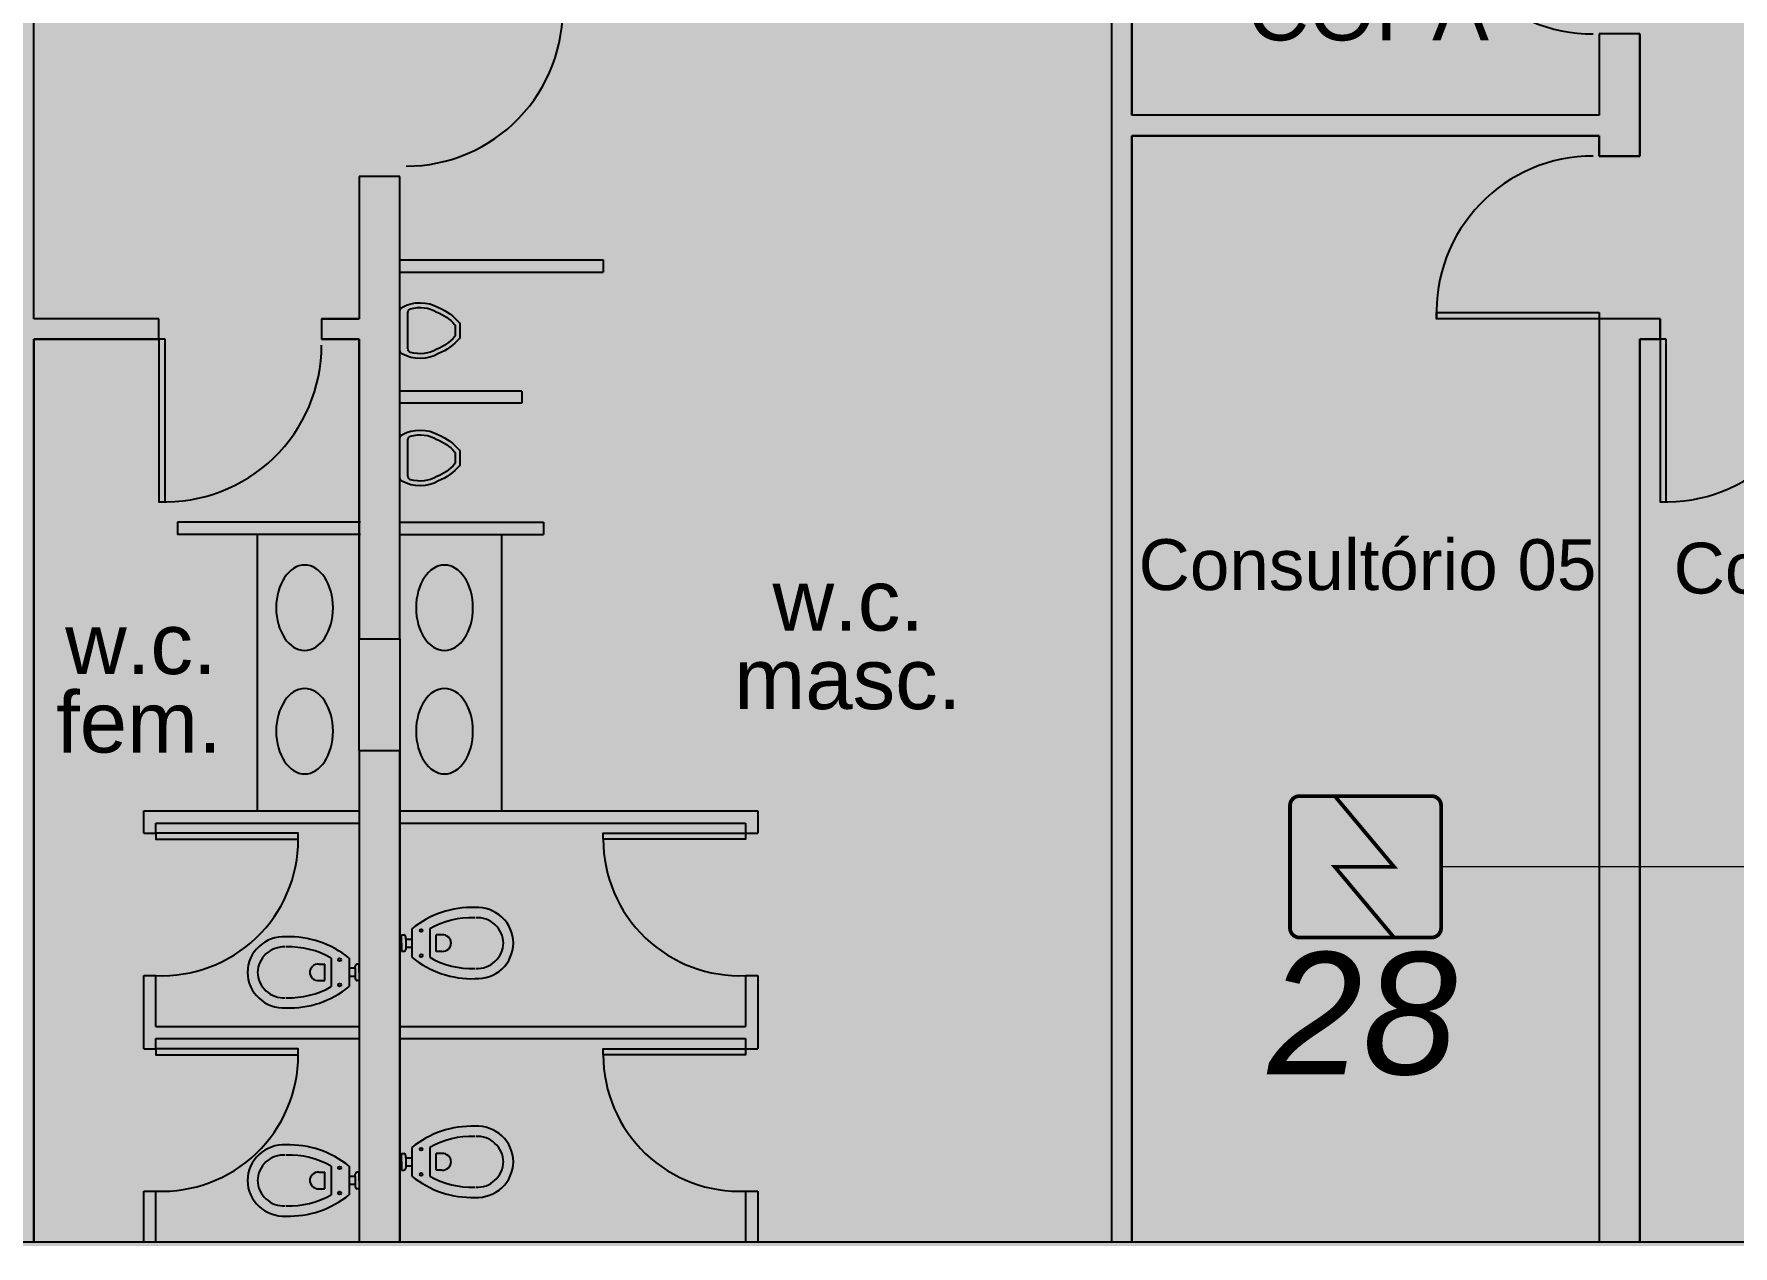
# Model space of a CAD drawing. Header units: metres. Extents: x -331 to 2982, y 362 to 2539.
# Drawn here: x 752.48 to 760.84, y 2152.51 to 2158.47 of the extents above; entities that cross this region are included whole.
import ezdxf

# ---------------------------------------------------------------- set-up
doc = ezdxf.new("R2010")
doc.units = ezdxf.units.M
doc.layers.add('_corredores', color=251, linetype='Continuous', plot=False)
doc.layers.add('_salas', color=251, linetype='Continuous', plot=False)
for name, color, linetype in [('ALV', 251, 'Continuous'), ('CX', 251, 'Continuous'), ('DET. FUMAÇA', 1, 'Continuous'), ('Div', 251, 'Continuous'), ('Est', 251, 'Continuous'), ('Mob', 251, 'Continuous'), ('Texto_Salas', 251, 'Continuous'), ('vid', 251, 'Continuous')]:
    doc.layers.add(name, color=color, linetype=linetype)
doc.styles.add('DESTAQUE', font='arial.ttf', dxfattribs={"height": 0.4})
doc.styles.add('X3G_ENTITY_1416C294', font='arial.ttf', dxfattribs={"height": 0.6})
doc.styles.add('X3G_ENTITY_1421E041', font='arial.ttf', dxfattribs={"height": 0.25})
doc.styles.add('X3G_ENTITY_1421E081', font='arial.ttf', dxfattribs={"height": 0.25})

# ---------------------------------------------------------------- blocks, each defined once
blk = doc.blocks.new('Detector de fumaça')
at = {"layer": 'DET. FUMAÇA', "linetype": 'Continuous', "lineweight": 15, "const_width": 0.01870277497772515}
blk.add_lwpolyline([(774.59948291868, 539.8157648447526), (775.2490596285452, 539.8157648447526, -0.414213562373095), (775.2958165659895, 539.7690079073084), (775.2958165659895, 539.1669315525518, -0.414213562373095), (775.2490596285452, 539.1201746151075), (774.59948291868, 539.1201746151075, -0.414213562373095), (774.5527259812357, 539.1669315525518), (774.5527259812357, 539.7690079073084, -0.414213562373095)], format="xyb", close=True, dxfattribs=at)
blk.add_lwpolyline([(774.7729620717275, 539.8157648447526), (775.0644559117889, 539.46796972993), (774.7729620717275, 539.46796972993), (775.0644559117889, 539.1201746151075)], dxfattribs=at)

msp = doc.modelspace()

# ---------------------------------------------------------------- hatches: boundary and pattern name
at = {"layer": '_corredores', "transparency": 33554508}
h = msp.add_hatch(color=256, dxfattribs=at)
h.dxf.hatch_style = 1
h.paths.add_polyline_path([(851.6107235681163, 2224.542241808148), (870.3807151619546, 2224.542241808148), (870.3807151771141, 2226.377978236065), (870.1907163679232, 2226.377982106057), (870.1907163679232, 2226.574972571223), (870.0047362370894, 2226.762242386496), (866.305718625875, 2226.762941527388), (866.2901148123203, 2226.729393488798), (866.1854740091105, 2226.811476868304), (865.4241065495191, 2227.572242386498), (863.9956792537298, 2227.572242386498), (862.5672519579405, 2227.572242386498), (861.7573107547576, 2226.762941527388), (861.7217253980068, 2226.762941527388), (861.7181589400582, 2226.762063172283), (861.7046605306025, 2226.760791537677), (861.6866398815848, 2226.760791537677), (858.0923919192239, 2226.762941527388), (857.745713527521, 2226.416263135687), (857.3990351358182, 2226.762941527388), (853.8057871734502, 2226.762941527388), (853.7901833598955, 2226.729393488798), (853.6855425566857, 2226.811476868304), (852.9241750970943, 2227.572242386498), (851.495747801305, 2227.572242386498), (849.749213277508, 2227.572242933143), (849.7492132775262, 2226.81224293315), (849.6092132775141, 2226.81224293315), (849.6092132775182, 2229.892242933139), (844.8048863881152, 2229.892242933146), (844.8048863881152, 2226.871232410707), (844.8638758656773, 2226.812242933146), (845.2457135275156, 2227.194080594987), (845.6275511893584, 2226.812242933146), (845.2457135275192, 2226.430405271305), (844.8048863881152, 2226.871232410707), (844.8048863881152, 2226.753253455583), (844.8145756265933, 2226.762942694062), (840.708321489675, 2226.762942694062), (840.3757840669257, 2226.430405271311), (840.0432478108398, 2226.762941527395), (836.4360653611222, 2226.762941527395), (836.4204615475676, 2226.729393488805), (836.3158207443578, 2226.811476868312), (835.5544532847664, 2227.572242386505), (834.1260259889771, 2227.572242386505), (832.6975986931877, 2227.572242386505), (831.8876574900048, 2226.762941527395), (831.8520721332541, 2226.762941527395), (831.8485056753054, 2226.76206317229), (831.8350072658498, 2226.760791537684), (831.8169866168321, 2226.760791537684), (828.2227386544712, 2226.762941527395), (827.8760602627683, 2226.416263135694), (827.5293818710654, 2226.762941527395), (823.9355815170322, 2226.762941527395), (823.9199777034776, 2226.729393488804), (823.8153369002678, 2226.811476868312), (823.0539694406764, 2227.572242386505), (821.625542144887, 2227.572242386505), (820.1971148490977, 2227.572242386505), (819.3871736459148, 2226.762941527395), (819.351588289164, 2226.762941527395), (819.3480218312154, 2226.76206317229), (819.3345234217597, 2226.760791537684), (819.3165027727421, 2226.760791537684), (815.7222548103812, 2226.762941527395), (815.3755764186783, 2226.416263135694), (815.0288980269754, 2226.762941527395), (811.4356500646147, 2226.762941527395), (811.4200462510601, 2226.729393488805), (811.3154054478503, 2226.811476868312), (810.5540379882589, 2227.572242386505), (809.1256106924695, 2227.572242386505), (807.6971833966802, 2227.572242386505), (806.8872421934973, 2226.762941527395), (806.8516568367465, 2226.762941527395), (806.8480903787979, 2226.76206317229), (806.8345919693422, 2226.760791537684), (806.8165713203246, 2226.760791537684), (803.2223233579491, 2226.762941527395), (802.8756449662462, 2226.416263135694), (802.5289665745433, 2226.762941527395), (798.9356500782908, 2226.762941527395), (798.9200462647361, 2226.729393488805), (798.8154054615263, 2226.811476868312), (798.0540380019349, 2227.572242386505), (796.6256107061456, 2227.572242386505), (795.1971834103563, 2227.572242386505), (794.3872422071734, 2226.762941527395), (794.3516568504226, 2226.762941527395), (794.348090392474, 2226.76206317229), (794.3345919830183, 2226.760791537684), (794.3165713340006, 2226.760791537684), (790.7223233716397, 2226.762941527395), (790.3756449799369, 2226.416263135694), (790.028966588234, 2226.762941527395), (786.4357186258587, 2226.762941527395), (786.4201148123041, 2226.729393488805), (786.3154740090943, 2226.811476868312), (785.5541065495029, 2227.572242386505), (784.1256792537135, 2227.572242386505), (782.6972519579242, 2227.572242386505), (781.8873107547413, 2226.762941527395), (781.8517253979905, 2226.762941527395), (781.8481589400419, 2226.76206317229), (781.8346605305862, 2226.760791537684), (781.8166398815686, 2226.760791537684), (778.2223919192077, 2226.762941527395), (777.8757135275048, 2226.416263135694), (777.5290351358019, 2226.762941527395), (773.9357871734412, 2226.762941527395), (773.9201833598866, 2226.729393488805), (773.8155425566767, 2226.811476868312), (773.0541750970854, 2227.572242386505), (771.625747801296, 2227.572242386505), (770.1973205055067, 2227.572242386505), (769.3873928619166, 2226.762955076268), (769.3518216603654, 2226.762948353055), (769.3482274876244, 2226.76206317229), (769.3347290781687, 2226.760791537684), (769.316708429151, 2226.760791537684), (765.6166908179364, 2226.762242386503), (765.4307106871026, 2226.57497257123), (765.4307106871026, 2226.377982106064), (765.2407118779117, 2226.377978236073), (765.2407118779117, 2224.542241808137), (770.0857135275185, 2224.542241808137), (770.0857135275185, 2214.629003354948), (770.2257135275174, 2214.629003354948), (770.2257135275174, 2205.509003354948), (767.3376954529451, 2205.509003354947), (767.3376954529451, 2207.704003354947), (766.2107164405645, 2207.704003354947), (766.2107164405645, 2205.509003354948), (751.1107164405641, 2205.509003354947), (751.1107164405641, 2210.740663251646), (749.9107164405643, 2210.740663251646), (749.9107164405643, 2205.509003354947), (746.0607164405644, 2205.509003354947), (746.0607164405644, 2201.894003354947), (748.4307164405648, 2201.894003354947), (748.4307164405648, 2203.594003354947), (748.0307164405642, 2203.594003354947), (748.0307164405642, 2203.794003354948), (754.4557164405644, 2203.794003354948), (754.4557164405644, 2203.594003354947), (754.1307164405646, 2203.594003354947), (754.1307164405646, 2201.894003354947), (754.4557164405644, 2201.894003354947), (754.4557164405644, 2201.694003354947), (754.4557164405644, 2201.169003354948), (757.9557164405644, 2201.169003354948), (757.9557164405644, 2203.569003354947), (757.9557164405644, 2203.769003354947), (768.0107164405647, 2203.769003354947), (768.0107164405647, 2203.749003354943), (768.8157164405645, 2203.749003354947), (768.8157164405645, 2195.789003354947), (767.9857164405646, 2195.789003354947), (767.9857164405646, 2195.769003354947), (762.3457164405647, 2195.769003354947), (761.0707164405646, 2195.769003354947), (761.0707164405646, 2193.044003354948), (754.1557164405642, 2193.044003354948), (752.4807164405645, 2193.044003354948), (752.4807164405645, 2160.518978038021), (752.4807164405645, 2157.069003354947), (754.0807164405644, 2157.069003354947), (754.0807164405644, 2160.544003354948), (753.9057164405642, 2160.544003354948), (753.9057164405642, 2163.419003354948), (754.1707164405645, 2163.419003354948), (754.1707164405645, 2187.629003354948), (760.8057164405648, 2187.629003354948), (760.8057164405648, 2187.719003354947), (773.0107164407129, 2187.719003354445), (775.8607164405641, 2187.719003354948), (782.7907164405644, 2187.719003354947), (782.7907164405644, 2190.319003354947), (775.8607164406988, 2190.319003354445), (772.9857164406706, 2190.319003354445), (772.9857164406706, 2195.789506182498), (771.7557164405646, 2195.789003354947), (771.7557164405646, 2203.744003354947), (773.1207164405644, 2203.744003354947), (773.1207164405644, 2203.829003354947), (845.1407164405643, 2203.829003354947), (845.1407164405643, 2195.819003354781), (845.2607164406993, 2195.819003354781), (845.2607164406993, 2190.319003354811), (839.7607164405642, 2190.319003354811), (839.7607164405647, 2188.494003354947), (845.2607164405642, 2188.494003354947), (845.2607164405642, 2187.569003354947), (849.6607164405643, 2187.569003354947), (849.6607164405643, 2185.094003354947), (852.2607164405647, 2185.094003354947), (852.2607164405642, 2183.894003354947), (853.0607164405644, 2183.894003354947), (853.0607164405644, 2176.889003354947), (852.2607164405642, 2176.889003354947), (852.2607164405642, 2175.254003354948), (853.0607164405644, 2175.254003354948), (853.0607164405644, 2168.394003354947), (852.2607164405647, 2168.394003354947), (852.2607164405642, 2166.994003354947), (853.0607164405644, 2166.994003354947), (853.0607164405644, 2159.489003354947), (825.2607164405642, 2159.489003354947), (825.2607164405642, 2158.669003354948), (814.5607164405644, 2158.669003354948), (814.5607164405644, 2159.469003354947), (811.0307164405642, 2159.469003354947), (811.0307164405642, 2158.069003354947), (813.0807164405644, 2158.069003354947), (813.0807164405644, 2157.769003354947), (812.8807164405646, 2157.769003354947), (812.8807164405646, 2156.869003354947), (827.0807164405644, 2156.869003354947), (827.0807164405644, 2158.069003354947), (854.6607164405643, 2158.069003354947), (854.6607164405643, 2183.893098755416), (855.7562782411349, 2183.893098755416), (855.7562782411349, 2184.656677923821), (854.6607164405643, 2184.656677923821), (854.6607164405643, 2186.75667792382), (855.7562782411349, 2186.75667792382), (855.7562782411353, 2187.519003354947), (852.0107164405642, 2187.519003354947), (852.0107164405642, 2187.719003354947), (870.3207164405642, 2187.719003354947), (870.3207164405642, 2195.769003354947), (866.4107164405643, 2195.769003354947), (866.4107164405643, 2195.773369630771), (852.4107164405643, 2195.789003354947), (852.4107164405643, 2195.699003354947), (852.4107164405643, 2190.369003354947), (849.5607164405644, 2190.369003354947), (849.5607164405644, 2205.509003354947), (845.0007164405645, 2205.509003354947), (845.0007164405645, 2208.659003354947), (849.5607164405644, 2208.659003354947), (849.5607164405644, 2208.919003354948), (849.5607164405644, 2212.194003354947), (852.2107164405645, 2212.194003354947), (852.2107164405645, 2214.629003354947), (851.6107235681163, 2214.629003354947)])
h.paths.add_polyline_path([(845.9311409519162, 2221.609242933157), (845.470386303535, 2221.609242933157), (845.470380767498, 2222.029242933156), (843.970386303535, 2222.029242933152), (843.9703863035195, 2221.60924293314), (843.950386303535, 2220.109242933068), (845.9304482024966, 2220.109242933006), (845.9307205314692, 2214.629003354947), (846.0077164405645, 2214.629003354947), (846.0077164405645, 2210.809003354947), (843.8107164405644, 2210.809003354947), (843.8107164405644, 2205.509003354947), (835.0107164405647, 2205.509003354947), (835.0107164405647, 2210.809003354947), (833.8107164405644, 2210.809003354947), (833.8107164405644, 2205.509003354947), (825.0107164405647, 2205.509003354948), (825.0107164405647, 2210.809003354947), (823.8107164405644, 2210.809003354947), (823.8107164405644, 2205.509003354948), (815.0107164405647, 2205.509003354948), (815.0107164405647, 2210.809003354947), (813.8107164405644, 2210.809003354947), (813.8107164405644, 2205.509003354947), (805.0107164405647, 2205.509003354948), (805.0107164405647, 2210.809003354947), (803.8107164405644, 2210.809003354947), (803.8107164405644, 2205.509003354947), (795.0107164405647, 2205.509003354948), (795.0107164405647, 2210.809003354947), (793.8107164405644, 2210.809003354947), (793.8107164405644, 2205.509003354947), (785.0107164405647, 2205.509003354948), (785.0107164405647, 2210.809003354947), (783.8107164405644, 2210.809003354947), (783.8107164405644, 2205.509003354947), (775.0107164405647, 2205.509003354948), (775.0107164405642, 2210.809003354947), (773.9807198536193, 2210.809003354948), (773.9807198536193, 2205.509003354948), (773.1957169407453, 2205.509003354948), (773.1957169407453, 2214.629003354948), (773.1257166251, 2214.629003354948), (773.125454374742, 2220.109229070085), (775.1460362494643, 2220.109234856883), (775.1460362494643, 2221.60924293314), (775.1260362494797, 2221.60924293314), (775.1260362494797, 2222.029242933152), (773.6260362494643, 2222.029242933156), (773.6260362494643, 2221.609242933157), (773.1657135275166, 2221.609242933157), (773.1657034894422, 2224.542241808138), (845.9307136923719, 2224.541110591703)], flags=16)
h.paths.add_polyline_path([(851.4957135275183, 2226.430405271309), (851.1138758656755, 2226.81224293315), (851.4957135275147, 2227.194080594991), (851.8775511893566, 2226.81224293315)], flags=16)
h.paths.add_polyline_path([(834.5077588239026, 2226.812242933146), (834.1259211620638, 2226.430405271305), (833.7440835002214, 2226.812242933146), (834.1259211620602, 2227.194080594987)], flags=16)
h.paths.add_polyline_path([(863.6138753667008, 2226.812243432116), (863.9957130285395, 2227.194081093957), (864.3775506903819, 2226.812243432116), (863.9957130285432, 2226.430405770275)], flags=16)
h.paths.add_polyline_path([(822.0077245569767, 2226.812242933146), (821.6258868951379, 2226.430405271305), (821.2440492332955, 2226.812242933146), (821.6258868951343, 2227.194080594987)], flags=16)
h.paths.add_polyline_path([(864.3887965210336, 2190.555759047849), (864.5511054862825, 2190.633578067374), (864.711696423514, 2190.349933996865), (866.012844787663, 2191.248051865965, -0.4317329215541306), (866.3319670553485, 2192.390650015855), (865.5977044435197, 2193.789670536387), (865.2796620320835, 2193.589448167997), (865.1721088823858, 2193.733782224927, -2.788172818047576)], flags=16)
h.paths.add_polyline_path([(809.5075511893331, 2226.812242933146), (809.1257135274943, 2226.430405271305), (808.743875865652, 2226.812242933146), (809.1257135274907, 2227.194080594987)], flags=16)
h.paths.add_polyline_path([(797.0075511893449, 2226.812242933146), (796.6257135275062, 2226.430405271305), (796.2438758656638, 2226.812242933146), (796.6257135275025, 2227.194080594987)], flags=16)
h.paths.add_polyline_path([(784.5074831407485, 2226.812243432116), (784.1256454789097, 2226.430405770275), (783.7438078170674, 2226.812243432116), (784.1256454789061, 2227.194081093957)], flags=16)
h.paths.add_polyline_path([(772.0075516883237, 2226.812243432116), (771.625714026485, 2226.430405770275), (771.2438763646426, 2226.812243432116), (771.6257140264813, 2227.194081093957)], flags=16)
h.paths.add_polyline_path([(767.5572120495856, 2193.921891992013), (767.4097646816133, 2193.81864823347), (767.2047218501359, 2194.063008764519), (766.3102317719352, 2193.168518686318, -0.4142135623733452), (766.3102317719352, 2192.369488023577), (767.2047218501359, 2191.474997945376), (767.4097646816133, 2191.719358476425), (767.5572120495856, 2191.616114717882, -3.171594802363802)], flags=16)
at = {"layer": '_salas', "transparency": 33554559}
h = msp.add_hatch(color=256, dxfattribs=at)
h.dxf.hatch_style = 1
h.paths.add_polyline_path([(762.3090032716004, 2163.421084747843), (757.8490032716004, 2163.421084747843), (757.8490032716004, 2160.546084747843), (754.0790032716004, 2160.546084747843), (754.0790032716004, 2157.071084747842), (752.4790032716005, 2157.071084747842), (752.4790032716005, 2160.521059430916), (752.4790032716005, 2193.246084747842), (746.0590032716004, 2193.246084747842), (746.0590032716004, 2152.511084747842), (757.8490032716004, 2152.511084747842), (773.2090032716005, 2152.511084747842), (773.2090032716005, 2163.421084747843), (770.5090032716007, 2163.421084747843), (770.5090032716007, 2187.721084747443), (762.2989202840486, 2187.721084747781)])

# ---------------------------------------------------------------- linework, layer by layer
at = {"layer": 'ALV'}
for p, q in [((752.4790032717353, 2157.071084747706), (752.4790032717351, 2167.771084747706)), ((752.4790032717353, 2152.531084747706), (752.4790032717353, 2156.971084747706)), ((752.4790032717353, 2156.971084747706), (752.4790032717353, 2152.531084747706))]:
    msp.add_line(p, q, dxfattribs=at)
at = {"layer": 'ALV', "color": 251}
for p, q in [((757.7790032717355, 2158.671084747706), (757.7790032717355, 2152.531084747706)), ((757.8790032717354, 2158.071084747706), (757.8790032717354, 2158.671084747706)), ((760.3772887769608, 2158.471084747706), (760.177288776961, 2158.471084747706)), ((760.177288776961, 2158.471084747706), (760.177288776961, 2158.071084747706)), ((760.3772887769608, 2158.471084747706), (760.177288776961, 2158.471084747706)), ((760.177288776961, 2158.471084747706), (760.177288776961, 2158.071084747706)), ((760.3772887769608, 2158.471084747706), (760.3772887769608, 2157.871084747706)), ((760.3772887769608, 2157.871084747706), (760.3772887769608, 2158.471084747706)), ((760.177288776961, 2158.071084747706), (757.8790032717354, 2158.071084747706)), ((760.177288776961, 2158.071084747706), (757.8790032717354, 2158.071084747706)), ((760.177288776961, 2157.971084747706), (757.8790032717354, 2157.971084747706)), ((757.8790032717354, 2157.971084747706), (760.177288776961, 2157.971084747706)), ((757.8790032717354, 2152.531084747706), (757.8790032717354, 2157.971084747706)), ((757.8790032717354, 2157.971084747706), (757.8790032717354, 2152.531084747706)), ((760.177288776961, 2157.871084747706), (760.177288776961, 2157.971084747706)), ((760.177288776961, 2157.971084747706), (760.177288776961, 2157.871084747706)), ((760.3772887769608, 2157.871084747706), (760.177288776961, 2157.871084747706)), ((760.177288776961, 2157.871084747706), (760.3772887769608, 2157.871084747706)), ((754.2790032717355, 2157.771084747706), (754.0790032717357, 2157.771084747706)), ((754.0790032717357, 2157.771084747706), (754.0790032717357, 2157.071084747706)), ((754.2790032717355, 2157.771084747706), (754.0790032717357, 2157.771084747706)), ((754.0790032717357, 2157.771084747706), (754.0790032717357, 2157.071084747706)), ((754.2790032717355, 2155.496084747706), (754.2790032717355, 2157.771084747706)), ((752.4790032717353, 2157.071084747706), (752.4790032717353, 2157.371084747706)), ((752.4790032717353, 2157.071084747706), (752.4790032717353, 2157.371084747706)), ((754.0790032717357, 2157.171084747706), (754.0790032717357, 2157.071084747706)), ((753.093744261392, 2157.071084747706), (752.4790032717353, 2157.071084747706)), ((753.093744261392, 2156.971084747706), (753.093744261392, 2157.071084747706)), ((753.8937442613922, 2157.071084747706), (754.0790032717357, 2157.071084747706)), ((753.8937442613922, 2157.071084747706), (754.0790032717357, 2157.071084747706)), ((754.0790032717357, 2157.071084747706), (753.8937442613922, 2157.071084747706)), ((753.8937442613922, 2157.071084747706), (753.8937442613922, 2156.971084747706)), ((760.4772887769611, 2157.071084747706), (760.177288776961, 2157.071084747706)), ((760.177288776961, 2157.071084747706), (760.177288776961, 2152.531084747706)), ((760.177288776961, 2157.071084747706), (760.177288776961, 2152.531084747706)), ((760.4772887769611, 2157.071084747706), (760.4772887769611, 2156.971084747706)), ((760.4772887769611, 2156.971084747706), (760.4772887769611, 2157.071084747706)), ((752.4790032717353, 2156.971084747706), (753.093744261392, 2156.971084747706)), ((752.4790032717353, 2152.531084747706), (752.4790032717353, 2156.971084747706)), ((753.093744261392, 2156.971084747706), (752.4790032717353, 2156.971084747706)), ((752.4790032717353, 2156.971084747706), (752.4790032717353, 2152.531084747706)), ((752.4790032717353, 2152.531084747706), (752.4790032717353, 2156.971084747706)), ((752.4790032717353, 2156.971084747706), (752.4790032717353, 2152.531084747706)), ((753.8937442613922, 2156.971084747706), (754.0790032717357, 2156.971084747706)), ((754.0790032717357, 2156.971084747706), (754.0790032717357, 2155.496084747706)), ((760.4772887769611, 2156.971084747706), (760.3772887769608, 2156.971084747706)), ((760.3772887769608, 2156.971084747706), (760.4772887769611, 2156.971084747706)), ((760.3772887769608, 2152.531084747706), (760.3772887769608, 2156.971084747706)), ((760.3772887769608, 2156.971084747706), (760.3772887769608, 2152.531084747706)), ((754.0790032717357, 2154.946084747706), (754.0790032717357, 2152.531084747706)), ((754.0790032717357, 2154.946084747706), (754.0790032717357, 2152.531084747706)), ((754.0790032717357, 2154.946084747706), (754.0790032717357, 2152.531084747706)), ((754.2790032717355, 2152.531084747706), (754.2790032717355, 2154.946084747706)), ((754.2790032717355, 2154.946084747706), (754.2790032717355, 2152.531084747706)), ((754.2790032717355, 2154.946084747706), (754.2790032717355, 2152.531084747706))]:
    msp.add_line(p, q, dxfattribs=at)
for points in [[(757.8790032717354, 2158.671084747706), (757.8790032717354, 2158.071084747706)], [(754.2790032717355, 2157.771084747706), (754.0790032717357, 2157.771084747706)], [(753.093744261392, 2157.071084747706), (752.4790032717353, 2157.071084747706)], [(753.093744261392, 2156.971084747706), (753.093744261392, 2157.071084747706)], [(753.8937442613922, 2157.071084747706), (753.8937442613922, 2156.971084747706)], [(753.8937442613922, 2157.071084747706), (753.8937442613922, 2156.971084747706)], [(754.0790032717357, 2156.971084747706), (753.8937442613922, 2156.971084747706)], [(754.0790032717357, 2156.971084747706), (753.8937442613922, 2156.971084747706)], [(754.0790032717357, 2155.496084747706), (754.0790032717357, 2156.971084747706)], [(754.0790032717357, 2155.496084747706), (754.0790032717357, 2156.971084747706)]]:
    msp.add_lwpolyline(points, dxfattribs=at)
at = {"layer": 'CX', "color": 251, "ltscale": 8}
for points in [[(760.177288776961, 2157.101084747706), (760.177288776961, 2157.071084747706), (759.3772887769612, 2157.071084747706), (759.3772887769612, 2157.101084747706)], [(753.1237442613922, 2156.971084747706), (753.093744261392, 2156.971084747706), (753.093744261392, 2156.171084747706), (753.1237442613922, 2156.171084747706)], [(760.5072887769609, 2156.971084747706), (760.4772887769611, 2156.971084747706), (760.4772887769611, 2156.171084747706), (760.5072887769609, 2156.171084747706)], [(753.0790032717357, 2154.541084747706), (753.0790032717357, 2154.511084747706), (753.7790032717355, 2154.511084747706), (753.7790032717355, 2154.541084747706)], [(755.9790032717353, 2154.541084747706), (755.9790032717353, 2154.511084747706), (755.2790032717351, 2154.511084747706), (755.2790032717351, 2154.541084747706)], [(753.0790032717357, 2153.481084747707), (753.0790032717357, 2153.451084747706), (753.7790032717355, 2153.451084747706), (753.7790032717355, 2153.481084747707)], [(755.9790032717362, 2153.481084747706), (755.9790032717362, 2153.451084747706), (755.279003271736, 2153.451084747706), (755.279003271736, 2153.481084747706)]]:
    msp.add_lwpolyline(points, close=True, dxfattribs=at)
for centre, radius, start, end in [((760.1472887769612, 2159.241647247706), 0.7705624999999969, 177.8106188163044, 270), ((754.3090032717353, 2158.591647247706), 0.7705624999999969, 270, 2.189381183695575), ((760.1472887769612, 2157.100522247706), 0.7705624999999969, 90, 182.1893811836956), ((753.1231817613923, 2156.941084747706), 0.7705624999999969, 267.8106188162875, 0), ((760.506726276961, 2156.941084747706), 0.7705624999999969, 267.8106188162875, 0), ((753.1083604145927, 2154.511084747706), 0.6706428571428518, 267.4910967546535, 0), ((755.9496461288779, 2154.511084747706), 0.6706428571428518, 180, 272.5089032453465), ((753.1083604145927, 2153.451084747706), 0.6706428571428518, 267.4910967546535, 0), ((755.9496461288788, 2153.451084747706), 0.6706428571428518, 180, 272.5089032453465)]:
    msp.add_arc(centre, radius, start, end, dxfattribs=at)
at = {"layer": 'Div', "lineweight": 0}
for p, q in [((754.2790032717355, 2157.360168658164), (755.2790032717355, 2157.360168658164)), ((754.2790032717355, 2157.300168658165), (755.2790032717355, 2157.300168658165)), ((755.2790032717355, 2157.360168658164), (755.2790032717355, 2157.300168658165)), ((754.8790032717359, 2156.715168658165), (754.2790032717355, 2156.715168658165)), ((754.879003271735, 2156.715168658165), (754.8790032717354, 2156.655168658165)), ((754.8790032717359, 2156.655168658164), (754.2790032717355, 2156.655168658164)), ((753.1845336755866, 2156.070168658164), (753.1845336755866, 2156.010168658165)), ((754.0845336755863, 2156.070168658165), (753.1845336755866, 2156.070168658164)), ((754.2790032717355, 2156.070168658165), (754.9790032717353, 2156.070168658164)), ((754.2845336755861, 2156.070168658164), (754.9845336755868, 2156.070168658164)), ((754.9845336755868, 2156.070168658164), (754.9845336755864, 2156.010168658165)), ((754.0845336755863, 2156.010168658165), (753.1845336755866, 2156.010168658165)), ((754.2790032717355, 2156.010168658165), (754.9790032717353, 2156.010168658165)), ((754.2845336755861, 2156.010168658165), (754.9845336755859, 2156.010168658165)), ((753.0190032717353, 2154.651084747706), (754.0790032717357, 2154.651084747706)), ((753.0190032717353, 2154.541084747706), (753.0190032717353, 2154.651084747706)), ((754.2790032717355, 2154.651084747706), (756.0390032717357, 2154.651084747706)), ((756.0390032717357, 2154.651084747706), (756.0390032717353, 2154.541084747706)), ((753.0190032717353, 2154.541084747706), (753.0790032717357, 2154.541084747706)), ((753.0790032717357, 2154.541084747706), (753.0790032717357, 2154.591084747706)), ((753.0790032717357, 2154.591084747706), (754.0790032717357, 2154.591084747706)), ((754.2790032717355, 2154.591084747706), (755.9790032717353, 2154.591084747706)), ((755.9790032717353, 2154.591084747706), (755.9790032717353, 2154.541084747706)), ((755.9790032717353, 2154.541084747706), (756.0390032717353, 2154.541084747706)), ((753.0190032717353, 2153.481084747707), (753.0190032717353, 2153.841084747706)), ((753.0190032717353, 2153.841084747706), (753.0790032717357, 2153.841084747706)), ((753.0790032717357, 2153.591084747706), (753.0790032717357, 2153.841084747706)), ((755.9790032717353, 2153.841084747706), (755.9790032717353, 2153.591084747706)), ((755.9790032717353, 2153.841084747706), (756.0390032717339, 2153.841084747706)), ((756.0390032717339, 2153.841084747706), (756.0390032717339, 2153.481084747707)), ((753.0790032717357, 2153.591084747706), (754.0790032717357, 2153.591084747706)), ((753.0790032717357, 2153.591084747706), (754.0790032717352, 2153.591084747706)), ((753.0790032717357, 2153.481084747706), (753.0790032717357, 2153.531084747706)), ((753.0790032717357, 2153.531084747706), (754.0790032717352, 2153.531084747706)), ((754.2790032717355, 2153.591084747706), (755.9790032717353, 2153.591084747706)), ((754.2790032717355, 2153.531084747706), (755.9790032717353, 2153.531084747706)), ((755.9790032717353, 2153.531084747706), (755.9790032717353, 2153.481084747706)), ((753.0190032717353, 2153.481084747707), (753.0790032717357, 2153.481084747706)), ((755.9790032717353, 2153.481084747706), (756.0390032717339, 2153.481084747707)), ((753.0190032717353, 2152.531084747706), (753.0190032717353, 2152.781084747706)), ((753.0190032717344, 2152.781084747706), (753.0790032717348, 2152.781084747706)), ((753.0790032717357, 2152.531084747706), (753.0790032717357, 2152.781084747706)), ((755.9790032717353, 2152.781084747706), (755.9790032717353, 2152.531084747706)), ((755.9790032717353, 2152.781084747706), (756.0390032717339, 2152.781084747706)), ((756.0390032717339, 2152.781084747706), (756.0390032717339, 2152.531084747706))]:
    msp.add_line(p, q, dxfattribs=at)
at = {"layer": 'Div', "color": 251}
for p, q in [((754.2790032717355, 2157.360168658164), (755.2790032717355, 2157.360168658164)), ((754.2790032717355, 2157.300168658165), (755.2790032717355, 2157.300168658165)), ((755.2790032717355, 2157.360168658164), (755.2790032717355, 2157.300168658165)), ((754.8790032717359, 2156.715168658165), (754.2790032717355, 2156.715168658165)), ((754.879003271735, 2156.715168658165), (754.8790032717354, 2156.655168658165)), ((754.8790032717359, 2156.655168658164), (754.2790032717355, 2156.655168658164)), ((753.1845336755866, 2156.070168658164), (753.1845336755866, 2156.010168658165)), ((754.0845336755863, 2156.070168658165), (753.1845336755866, 2156.070168658164)), ((754.2790032717355, 2156.070168658165), (754.9790032717353, 2156.070168658164)), ((754.2845336755861, 2156.070168658164), (754.9845336755868, 2156.070168658164)), ((754.9845336755868, 2156.070168658164), (754.9845336755864, 2156.010168658165)), ((754.0845336755863, 2156.010168658165), (753.1845336755866, 2156.010168658165)), ((754.2790032717355, 2156.010168658165), (754.9790032717353, 2156.010168658165)), ((754.2845336755861, 2156.010168658165), (754.9845336755859, 2156.010168658165)), ((753.0190032717353, 2154.651084747706), (754.0790032717357, 2154.651084747706)), ((753.0190032717353, 2154.541084747706), (753.0190032717353, 2154.651084747706)), ((754.2790032717355, 2154.651084747706), (756.0390032717357, 2154.651084747706)), ((756.0390032717357, 2154.651084747706), (756.0390032717353, 2154.541084747706)), ((753.0190032717353, 2154.541084747706), (753.0790032717357, 2154.541084747706)), ((753.0790032717357, 2154.541084747706), (753.0790032717357, 2154.591084747706)), ((753.0790032717357, 2154.591084747706), (754.0790032717357, 2154.591084747706)), ((754.2790032717355, 2154.591084747706), (755.9790032717353, 2154.591084747706)), ((755.9790032717353, 2154.591084747706), (755.9790032717353, 2154.541084747706)), ((755.9790032717353, 2154.541084747706), (756.0390032717353, 2154.541084747706)), ((753.0190032717353, 2153.481084747707), (753.0190032717353, 2153.841084747706)), ((753.0190032717353, 2153.841084747706), (753.0790032717357, 2153.841084747706)), ((753.0790032717357, 2153.591084747706), (753.0790032717357, 2153.841084747706)), ((755.9790032717353, 2153.841084747706), (755.9790032717353, 2153.591084747706)), ((755.9790032717353, 2153.841084747706), (756.0390032717339, 2153.841084747706)), ((756.0390032717339, 2153.841084747706), (756.0390032717339, 2153.481084747707)), ((753.0790032717357, 2153.591084747706), (754.0790032717357, 2153.591084747706)), ((753.0790032717357, 2153.591084747706), (754.0790032717352, 2153.591084747706)), ((753.0790032717357, 2153.481084747706), (753.0790032717357, 2153.531084747706)), ((753.0790032717357, 2153.531084747706), (754.0790032717352, 2153.531084747706)), ((754.2790032717355, 2153.591084747706), (755.9790032717353, 2153.591084747706)), ((754.2790032717355, 2153.531084747706), (755.9790032717353, 2153.531084747706)), ((755.9790032717353, 2153.531084747706), (755.9790032717353, 2153.481084747706)), ((753.0190032717353, 2153.481084747707), (753.0790032717357, 2153.481084747706)), ((755.9790032717353, 2153.481084747706), (756.0390032717339, 2153.481084747707)), ((753.0190032717353, 2152.531084747706), (753.0190032717353, 2152.781084747706)), ((753.0190032717344, 2152.781084747706), (753.0790032717348, 2152.781084747706)), ((753.0790032717357, 2152.531084747706), (753.0790032717357, 2152.781084747706)), ((755.9790032717353, 2152.781084747706), (755.9790032717353, 2152.531084747706)), ((755.9790032717353, 2152.781084747706), (756.0390032717339, 2152.781084747706)), ((756.0390032717339, 2152.781084747706), (756.0390032717339, 2152.531084747706))]:
    msp.add_line(p, q, dxfattribs=at)
at = {"layer": 'Div', "color": 150, "linetype": 'Continuous', "lineweight": 0}
msp.add_line((764.6421424591033, 2154.375819758789), (759.3998380220387, 2154.375819758789), dxfattribs=at)
at = {"layer": 'Est', "color": 251}
msp.add_lwpolyline([(754.0790032717357, 2154.946084747706), (754.0790032717357, 2155.496084747706), (754.2790032717355, 2155.496084747706), (754.2790032717355, 2154.946084747706)], close=True, dxfattribs=at)
at = {"layer": 'Mob', "color": 251}
for p, q in [((753.5790032717357, 2154.651084747706), (753.5790032717357, 2156.010168658165)), ((754.7790032717355, 2156.010168658165), (754.7790032717355, 2154.651084747706)), ((754.2874398975625, 2154.000743721637), (754.2874398975625, 2154.041063100604)), ((754.2874398975625, 2154.041063100604), (754.2980921057704, 2154.041063100604)), ((754.3074398975621, 2154.020743721637), (754.3074398975621, 2154.031715308813)), ((754.3376571420692, 2154.070743722564), (754.3376571420692, 2153.930743721633)), ((754.4254449641492, 2154.070743721647), (754.4254449641492, 2153.93074372257)), ((754.4563567940011, 2153.959900447335), (754.4563567939883, 2154.041586996443)), ((754.4856832346602, 2154.041586996443), (754.4563567939883, 2154.041586996443)), ((754.2874398975625, 2154.000743721637), (754.2874398975625, 2153.960424342669)), ((754.2874398975625, 2153.960424342669), (754.2980921057704, 2153.960424342669)), ((754.3074398975621, 2154.020743721637), (754.3074398975621, 2153.980743721637)), ((754.3074398975621, 2154.020743721637), (754.3376571420692, 2154.020743721637)), ((754.3074398975621, 2153.980743721637), (754.3376571420692, 2153.980743721637)), ((754.3074398975621, 2153.980743721637), (754.3074398975621, 2153.969772134462)), ((754.4856832346602, 2153.959900447335), (754.4563567940011, 2153.959900447335)), ((753.8807599346376, 2153.897614104024), (753.910086375309, 2153.897614104024)), ((753.9100863752972, 2153.815927554916), (753.910086375309, 2153.897614104024)), ((753.9409982051491, 2153.926770829228), (753.9409982051491, 2153.786770830151)), ((754.028786027229, 2153.926770830145), (754.028786027229, 2153.786770829214)), ((754.0590032717353, 2153.876770829218), (754.028786027229, 2153.876770829218)), ((754.0590032717353, 2153.876770829218), (754.0590032717353, 2153.887742416393)), ((754.0590032717353, 2153.876770829218), (754.0590032717353, 2153.836770829218)), ((754.0790032717357, 2153.897090208186), (754.0683510635279, 2153.897090208186)), ((754.0790032717357, 2153.856770829218), (754.0790032717357, 2153.897090208186)), ((753.8807599346376, 2153.815927554916), (753.9100863752972, 2153.815927554916)), ((754.0590032717353, 2153.836770829218), (754.028786027229, 2153.836770829218)), ((754.0590032717353, 2153.836770829218), (754.0590032717353, 2153.825799242043)), ((754.0790032717357, 2153.81645145025), (754.0683510635279, 2153.81645145025)), ((754.0790032717357, 2153.856770829218), (754.0790032717357, 2153.81645145025)), ((754.2874398975625, 2152.925151287905), (754.2874398975625, 2152.965470666873)), ((754.2874398975625, 2152.965470666873), (754.2980921057699, 2152.965470666873)), ((754.3074398975621, 2152.945151287905), (754.3074398975621, 2152.95612287508)), ((754.3074398975621, 2152.945151287905), (754.3074398975621, 2152.905151287905)), ((754.3074398975621, 2152.945151287905), (754.3376571420692, 2152.945151287905)), ((754.3376571420692, 2152.995151288832), (754.3376571420692, 2152.855151287901)), ((754.4254449641487, 2152.995151287914), (754.4254449641487, 2152.855151288838)), ((754.4563567940002, 2152.884308013603), (754.4563567939883, 2152.96599456271)), ((754.4856832346602, 2152.96599456271), (754.4563567939883, 2152.96599456271)), ((753.8807599346376, 2152.874227186242), (753.910086375309, 2152.874227186242)), ((753.9100863752972, 2152.792540637134), (753.910086375309, 2152.874227186242)), ((753.9409982051491, 2152.903383911446), (753.9409982051491, 2152.76338391237)), ((754.028786027229, 2152.903383912363), (754.028786027229, 2152.763383911432)), ((754.0590032717353, 2152.853383911437), (754.0590032717353, 2152.864355498612)), ((754.0790032717357, 2152.873703290405), (754.0683510635279, 2152.873703290405)), ((754.0790032717357, 2152.833383911437), (754.0790032717357, 2152.873703290405)), ((754.2874398975625, 2152.925151287905), (754.2874398975625, 2152.884831908937)), ((754.2874398975625, 2152.884831908937), (754.2980921057699, 2152.884831908937)), ((754.3074398975621, 2152.905151287905), (754.3376571420692, 2152.905151287905)), ((754.3074398975621, 2152.905151287905), (754.3074398975621, 2152.894179700729)), ((754.4856832346602, 2152.884308013603), (754.4563567940002, 2152.884308013603)), ((753.8807599346376, 2152.792540637134), (753.9100863752972, 2152.792540637134)), ((754.0590032717353, 2152.853383911437), (754.028786027229, 2152.853383911437)), ((754.0590032717353, 2152.813383911437), (754.028786027229, 2152.813383911437)), ((754.0590032717353, 2152.853383911437), (754.0590032717353, 2152.813383911437)), ((754.0590032717353, 2152.813383911437), (754.0590032717353, 2152.802412324261)), ((754.0790032717357, 2152.793064532469), (754.0683510635279, 2152.793064532469)), ((754.0790032717357, 2152.833383911437), (754.0790032717357, 2152.793064532469))]:
    msp.add_line(p, q, dxfattribs=at)
for points in [[(754.5739440717355, 2156.981664673545, -0.1726665706057414), (754.5713256978413, 2156.974308558361, -0.1278495442295301), (754.4692014689297, 2156.899448021594, -0.2596720299019492), (754.2890842650402, 2156.898199236965, -0.2739630732116746), (754.2790032717355, 2156.915216779742), (754.2790032717355, 2157.109789107323, -0.2739630732116746), (754.2890842650402, 2157.1268066501, -0.2596720299019561), (754.4692014689297, 2157.125557865471, -0.127849544229546), (754.5713256978413, 2157.050697328705, -0.1726665706057254), (754.5739440717355, 2157.04334121352)], [(754.5506592717354, 2156.990192572615, -0.1823096729472288), (754.5477595776572, 2156.982504232682, -0.1183592632717468), (754.460602844412, 2156.921087004182, -0.2074225965017018), (754.3316554858309, 2156.905503118312, -0.3314436738912792), (754.3178112717353, 2156.924093545867), (754.3178112717353, 2157.100912341198, -0.3314436738912791), (754.3316554858309, 2157.119502768754, -0.2074225965014866), (754.460602844412, 2157.103918882883, -0.1183592632717468), (754.5477595776572, 2157.042501654384, -0.1823096729472289), (754.5506592717354, 2157.034813314451)], [(754.5739440717355, 2156.355478087702, -0.1726665706057414), (754.5713256978413, 2156.348121972518, -0.1278495442295301), (754.4692014689297, 2156.273261435752, -0.2596720299019492), (754.2890842650402, 2156.272012651123, -0.2739630732116746), (754.2790032717355, 2156.2890301939), (754.2790032717355, 2156.483602521481, -0.2739630732116746), (754.2890842650402, 2156.500620064257, -0.2596720299019561), (754.4692014689297, 2156.499371279629, -0.127849544229546), (754.5713256978413, 2156.424510742861, -0.1726665706057254), (754.5739440717355, 2156.417154627678)], [(754.5506592717354, 2156.364005986772, -0.1823096729472288), (754.5477595776572, 2156.356317646839, -0.1183592632717468), (754.460602844412, 2156.29490041834, -0.2074225965017018), (754.3316554858309, 2156.279316532469, -0.3314436738912792), (754.3178112717353, 2156.297906960025), (754.3178112717353, 2156.474725755355, -0.3314436738912791), (754.3316554858309, 2156.49331618291, -0.2074225965014866), (754.460602844412, 2156.47773229704, -0.1183592632717468), (754.5477595776572, 2156.416315068541, -0.1823096729472289), (754.5506592717354, 2156.408626728607)]]:
    msp.add_lwpolyline(points, format="xyb", close=True, dxfattribs=at)
for centre in [(754.383939489913, 2154.062685783584), (753.9825036793852, 2153.918712891165), (754.383939489913, 2153.938801660613), (753.9825036793852, 2153.794828768193), (754.3839394899126, 2152.987093349852), (753.9825036793852, 2152.895325973384), (754.3839394899126, 2152.86320922688), (753.9825036793852, 2152.771441850412)]:
    msp.add_circle(centre, 0.0070651271446422, dxfattribs=at)
for centre, radius, start, end in [((754.6318232134252, 2153.711370046348), 0.4644169642584563, 87.93628798949325, 129.302112329866), ((754.6318232134252, 2153.711370046348), 0.4144169642584563, 87.93628798947594, 119.8675460083911), ((754.658898353736, 2153.996987419344), 0.1787982500381176, 1.203793414111227, 93.3188658819133), ((754.658898353736, 2153.996987419344), 0.1287982500381176, 1.203793414080613, 93.31886588189822), ((753.7075448155617, 2153.853014526925), 0.1787982500381176, 86.6811341180867, 178.7962065858888), ((753.7346199558726, 2153.567397153929), 0.4644169642584563, 50.69788767013392, 92.06371201050675), ((754.2980921057704, 2154.031715308813), 0.0093477917922655, 0, 90), ((754.4881705035511, 2153.998695662352), 0.042963391935291, 1.203793414285526, 93.31886588202549), ((753.7075448155617, 2153.853014526925), 0.1287982500381176, 86.68113411810181, 178.7962065859194), ((753.7346199558726, 2153.567397153929), 0.4144169642584563, 60.13245399160894, 92.06371201052404), ((754.2980921057704, 2153.969772134462), 0.0093477917922655, 270, 0), ((754.4881705035511, 2154.002791781425), 0.042963391935291, 266.6811341179745, 358.7962065857145), ((754.658898353736, 2154.004500024852), 0.1787982500381176, 266.6811341180867, 358.7962065858888), ((754.658898353736, 2154.004500024852), 0.1287982500381176, 266.6811341181018, 358.7962065859194), ((753.8782726657466, 2153.854722769933), 0.042963391935291, 86.68113411797454, 178.7962065857145), ((754.0683510635279, 2153.887742416393), 0.0093477917922655, 90, 180), ((754.6318232134252, 2154.290117397849), 0.4644169642584563, 230.697887670134, 272.0637120105067), ((754.6318232134252, 2154.290117397849), 0.4144169642584563, 240.1324539902286, 272.0637120105241), ((753.7075448155617, 2153.860527132433), 0.1787982500381176, 181.2037934141112, 273.3188658819133), ((753.7075448155617, 2153.860527132433), 0.1287982500381176, 181.2037934140806, 273.3188658818982), ((753.7346199558726, 2154.14614450543), 0.4644169642584563, 267.9362879894932, 309.3021123298661), ((753.7346199558726, 2154.14614450543), 0.4144169642584563, 267.9362879894759, 299.8675460097714), ((753.8782726657466, 2153.858818889006), 0.042963391935291, 181.2037934142855, 273.3188658820255), ((754.0683510635279, 2153.825799242043), 0.0093477917922655, 180, 270), ((754.6318232134252, 2152.635777612616), 0.4644169642584563, 87.93628798949325, 129.302112329866), ((754.6318232134252, 2152.635777612616), 0.4144169642584563, 87.93628798947594, 119.8675460083911), ((754.6588983537356, 2152.921394985612), 0.1787982500381176, 1.203793414111227, 93.3188658819133), ((754.6588983537356, 2152.921394985612), 0.1287982500381176, 1.203793414080613, 93.31886588189822), ((753.7075448155617, 2152.829627609144), 0.1787982500381176, 86.6811341180867, 178.7962065858888), ((753.7075448155617, 2152.829627609144), 0.1287982500381176, 86.68113411810181, 178.7962065859194), ((753.7346199558726, 2152.544010236148), 0.4644169642584563, 50.69788767013392, 92.06371201050675), ((753.7346199558726, 2152.544010236148), 0.4144169642584563, 60.13245399160894, 92.06371201052404), ((754.2980921057699, 2152.95612287508), 0.0093477917922655, 0, 90), ((754.4881705035511, 2152.92310322862), 0.042963391935291, 1.203793414285526, 93.31886588202549), ((753.8782726657466, 2152.831335852152), 0.042963391935291, 86.68113411797454, 178.7962065857145), ((754.0683510635279, 2152.864355498612), 0.0093477917922655, 90, 180), ((754.2980921057699, 2152.894179700729), 0.0093477917922655, 270, 0), ((754.4881705035511, 2152.927199347693), 0.042963391935291, 266.6811341179745, 358.7962065857145), ((754.6588983537356, 2152.92890759112), 0.1787982500381176, 266.6811341180867, 358.7962065858888), ((754.6588983537356, 2152.92890759112), 0.1287982500381176, 266.6811341181018, 358.7962065859194), ((753.7075448155617, 2152.837140214652), 0.1787982500381176, 181.2037934141112, 273.3188658819133), ((753.7075448155617, 2152.837140214652), 0.1287982500381176, 181.2037934140806, 273.3188658818982), ((753.8782726657466, 2152.835431971224), 0.042963391935291, 181.2037934142855, 273.3188658820255), ((754.0683510635279, 2152.802412324261), 0.0093477917922655, 180, 270), ((754.6318232134252, 2153.214524964116), 0.4644169642584563, 230.697887670134, 272.0637120105067), ((754.6318232134252, 2153.214524964116), 0.4144169642584563, 240.1324539902286, 272.0637120105241), ((753.7346199558726, 2153.122757587648), 0.4644169642584563, 267.9362879894932, 309.3021123298661), ((753.7346199558726, 2153.122757587648), 0.4144169642584563, 267.9362879894759, 299.8675460097714)]:
    msp.add_arc(centre, radius, start, end, dxfattribs=at)
at = {"layer": 'Mob', "color": 251, "extrusion": (0, 0, -1)}
for centre in [(753.8102252949363, 2155.649671473457), (754.4982377531412, 2155.649671473457), (753.8102252949363, 2155.042561508821), (754.4982377531412, 2155.042561508821)]:
    msp.add_ellipse(centre, major_axis=(7.328583667151357e-15, 0.2100000000000008), ratio=0.6666666666667344, dxfattribs=at)
at = {"layer": 'vid', "color": 251}
msp.add_line((746.0890032717355, 2152.531084747706), (773.0090032717351, 2152.531084747706), dxfattribs=at)

# ---------------------------------------------------------------- block references
at = {"layer": 'DET. FUMAÇA', "linetype": 'Continuous', "lineweight": 0}
msp.add_blockref('Detector de fumaça', (-15.89597854395083, 1614.907850028859), dxfattribs=at)

# ---------------------------------------------------------------- texts
at = {"layer": 'Div', "color": 5, "linetype": 'Continuous', "lineweight": 0, "true_color": 0x0000ff, "insert": (758.5475101953001, 2153.955653825873), "char_height": 0.6, "attachment_point": 1, "style": 'X3G_ENTITY_1416C294'}
msp.add_mtext_dynamic_manual_height_columns('{\\fArial|b0|i1|c0|p34;28}', width=13.3188035564217, gutter_width=2.5, heights=[0], dxfattribs=at)
at = {"layer": 'Texto_Salas', "color": 251}
for s, height, style, p in [('COPA', 0.3, 'DESTAQUE', (758.4478205122994, 2158.439525390449)), ('Consultório 05', 0.25, 'X3G_ENTITY_1421E041', (757.9120086610401, 2155.736720056149)), ('Consultório 04', 0.25, 'X3G_ENTITY_1421E081', (760.5435243911512, 2155.719618652127)), ('w.c.', 0.3, 'DESTAQUE', (756.1116458199074, 2155.537101463747)), ('w.c.', 0.3, 'DESTAQUE', (752.6324885445908, 2155.323623963716)), ('masc.', 0.3, 'DESTAQUE', (755.9231785910313, 2155.151171746284)), ('fem.', 0.3, 'DESTAQUE', (752.5876024103325, 2154.937694057131))]:
    msp.add_text(s, height=height, dxfattribs=dict(at, style=style)).set_placement(p)

doc.saveas('drawing.dxf')
